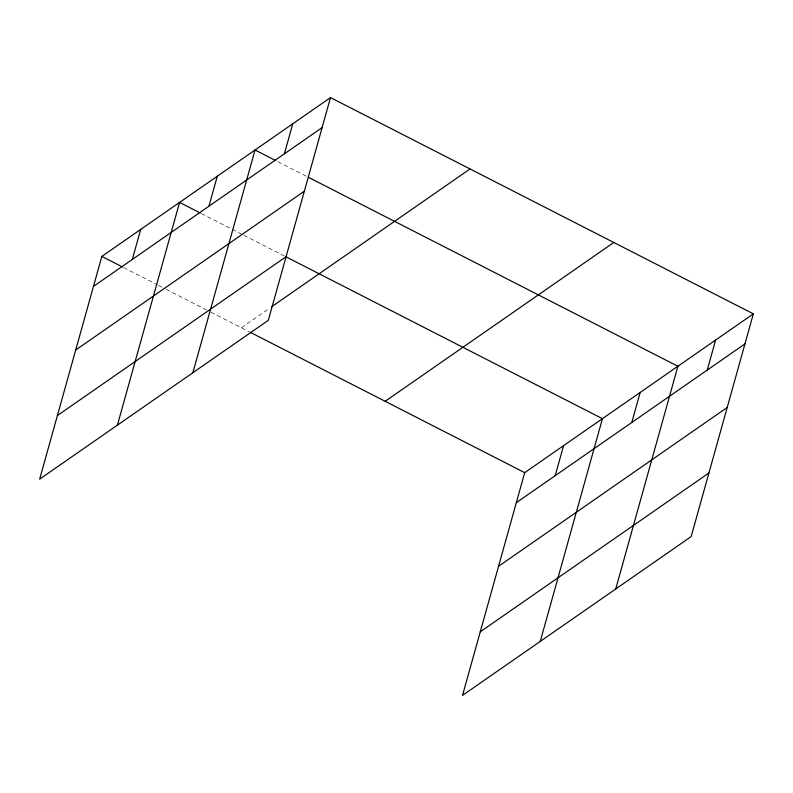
<?xml version="1.0" encoding="UTF-8"?>
<svg xmlns="http://www.w3.org/2000/svg" width="793" height="793" viewBox="0 0 793 793"><rect width="100%" height="100%" fill="white"/><g stroke="black" fill="none" stroke-linecap="round" stroke-linejoin="round"><path stroke-width="0.59" stroke-dasharray="3.96 2.97" d="M241.389 327.767L269.293 308.388M277.927 161.703L306.276 176.205M201.382 213.555L242.817 234.748M243.907 235.303L284.241 255.931M123.649 267.548L157.44 284.836M158.531 285.391L165.073 288.741M166.163 289.296L206.497 309.924M210.859 312.155L249.012 331.662"/><path stroke-width="1.19" d="M330.493 97.589L101.841 256.407L39.65 479.15L268.302 320.342L330.493 97.589L753.35 313.85L691.159 536.593L462.507 695.411L524.698 472.658L753.35 313.85M132.332 259.42L140.708 229.405M117.394 425.157L179.585 202.403L200.292 213M208.926 206.22L217.312 176.205M192.848 372.75L255.039 149.996L275.746 160.592M284.38 153.812L292.766 123.797M555.189 475.681L563.575 445.666M540.251 641.418L602.442 418.664L286.422 257.041M631.793 422.481L640.169 392.466M615.705 589.011L677.896 366.257L308.457 177.315M707.247 370.073L715.623 340.048M93.465 286.422L322.107 127.604M75.702 350.02L304.353 191.202M57.403 415.552L286.055 256.734M271.285 307L470.031 168.959M385.16 401.298L613.802 242.48M516.322 502.673L744.974 343.865M498.559 566.281L727.211 407.463M480.271 631.813L708.912 472.995M101.841 256.407L122.558 266.993M250.102 332.227L524.698 472.658"/></g></svg>
